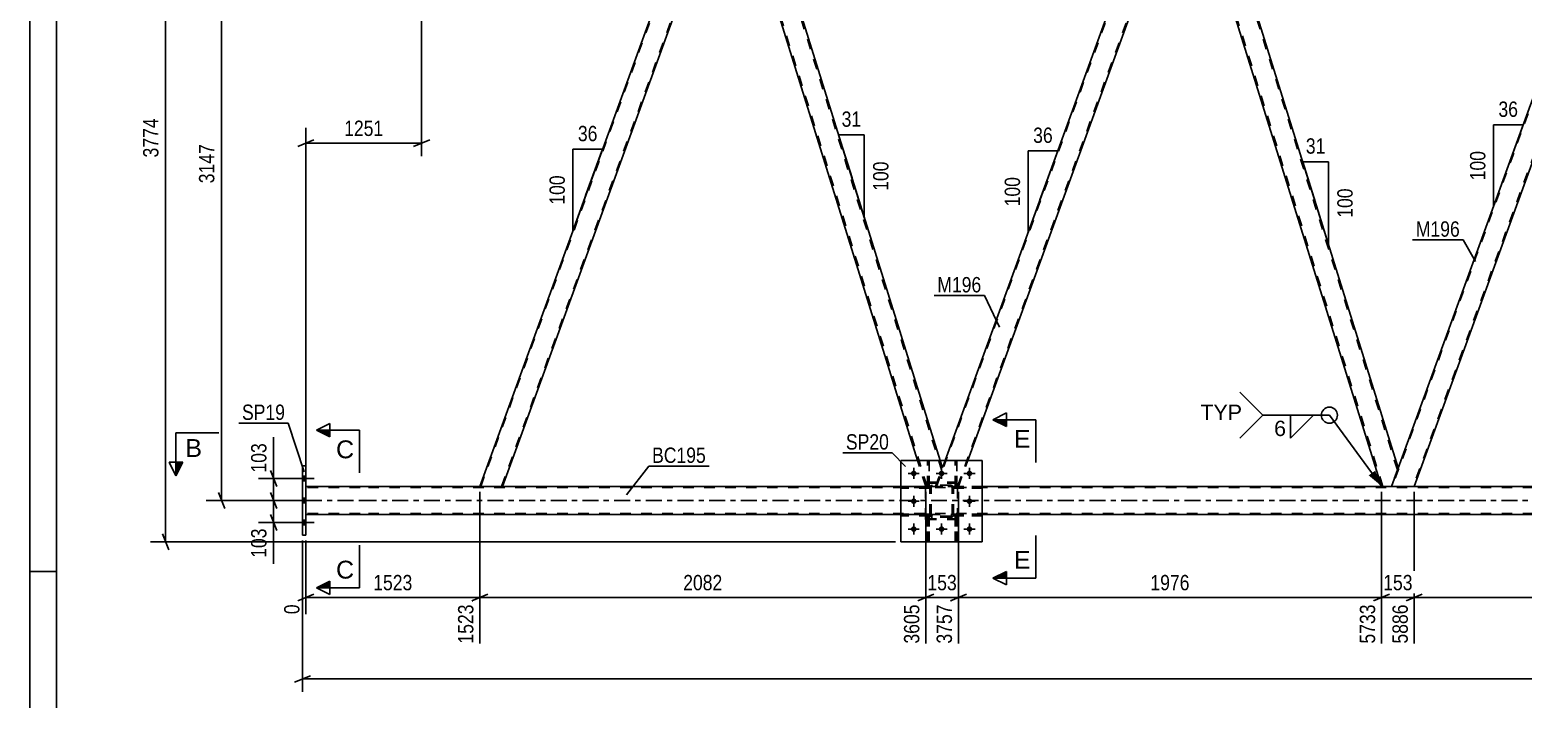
# Model space of a CAD drawing. Header units: millimetres. Extents: x -90 to 751, y -437 to 157.
# Drawn here: x -90.2 to 188.7, y -163 to -37.9 of the extents above; entities that cross this region are included whole.
import ezdxf

# ---------------------------------------------------------------- set-up
doc = ezdxf.new("R2010")
doc.units = ezdxf.units.MM
doc.linetypes.add('DXK_LINE_DOT2', pattern=[3.9198, 1.9599, -1.9599])
doc.linetypes.add('DXK_LINE_DOT3', pattern=[5.9187, 2.979, -0.9799, 0.9799, -0.9799])
doc.styles.add('Arial', font='ARIAL.TTF', dxfattribs={"height": 0.2})
doc.styles.add('Arial Narrow', font='ARIALN.TTF', dxfattribs={"height": 0.2})

# ---------------------------------------------------------------- blocks, each defined once
blk = doc.blocks.new('Unknown-814553232-1133')
at = {"color": 5, "linetype": 'Continuous'}
for p, q in [((-90.19, 156.88), (-90.19, -437.12)), ((-85.19, 151.88), (-85.19, -432.12)), ((-85.19, -139.12), (-90.19, -139.12))]:
    blk.add_line(p, q, dxfattribs=at)
blk = doc.blocks.new('Part-814553232-4094 - 3861')
at = {"color": 7, "linetype": 'DXK_LINE_DOT2'}
for p, q in [((72.49, -118.4), (87.69, -118.4)), ((72.49, -118.4), (72.49, -133.6)), ((87.69, -118.4), (87.69, -133.6)), ((72.49, -133.6), (87.69, -133.6))]:
    blk.add_line(p, q, dxfattribs=at)
blk = doc.blocks.new('Bolt-814553232-3863 - 3861')
at = {"linetype": 'Continuous'}
for points in [[(75.41, -120.8, -1), (74.37, -120.8, -1)], [(80.61, -120.8, -1), (79.57, -120.8, -1)], [(85.81, -120.8, -1), (84.77, -120.8, -1)], [(75.41, -126, -1), (74.37, -126, -1)], [(85.81, -126, -1), (84.77, -126, -1)], [(75.41, -131.2, -1), (74.37, -131.2, -1)], [(80.61, -131.2, -1), (79.57, -131.2, -1)], [(85.81, -131.2, -1), (84.77, -131.2, -1)]]:
    blk.add_hatch(color=1, dxfattribs=at).paths.add_polyline_path(points)
at = {"color": 1, "linetype": 'Continuous'}
for p, q in [((74.89, -119.76), (74.89, -121.84)), ((80.09, -119.76), (80.09, -121.84)), ((85.29, -119.76), (85.29, -121.84)), ((75.93, -120.8), (73.85, -120.8)), ((81.13, -120.8), (79.05, -120.8)), ((86.33, -120.8), (84.25, -120.8)), ((74.89, -124.96), (74.89, -127.04)), ((85.29, -124.96), (85.29, -127.04)), ((75.93, -126), (73.85, -126)), ((86.33, -126), (84.25, -126)), ((74.89, -130.16), (74.89, -132.24)), ((80.09, -130.16), (80.09, -132.24)), ((85.29, -130.16), (85.29, -132.24)), ((75.93, -131.2), (73.85, -131.2)), ((81.13, -131.2), (79.05, -131.2)), ((86.33, -131.2), (84.25, -131.2))]:
    blk.add_line(p, q, dxfattribs=at)
blk = doc.blocks.new('Part-814553232-3868 - 3861')
at = {"color": 7, "linetype": 'DXK_LINE_DOT2'}
for p, q in [((77.89, -123.23), (72.49, -123.23)), ((72.49, -123.55), (72.49, -123.23)), ((77.89, -123.55), (72.49, -123.55)), ((77.29, -123.55), (77.29, -123.23)), ((77.89, -123.23), (77.89, -123.55))]:
    blk.add_line(p, q, dxfattribs=at)
blk = doc.blocks.new('Part-814553232-3933 - 3861')
at = {"color": 2, "linetype": 'Continuous'}
for p, q in [((127.35, -2), (125.82, -6.2)), ((128.67, -2), (127.35, -2)), ((165.37, -119.75), (128.67, -2)), ((162.26, -123.22), (125.8, -6.25)), ((165.35, -119.81), (164.11, -123.22)), ((165.35, -119.81), (165.35, -119.8))]:
    blk.add_line(p, q, dxfattribs=at)
at = {"color": 7, "linetype": 'DXK_LINE_DOT2'}
for p, q in [((165.23, -120.12), (128.42, -2)), ((125.82, -6.2), (125.8, -6.25)), ((162.51, -123.22), (125.94, -5.88)), ((165.35, -119.8), (165.37, -119.75)), ((164.11, -123.22), (162.26, -123.22))]:
    blk.add_line(p, q, dxfattribs=at)
blk = doc.blocks.new('Part-814553232-3869 - 3861')
at = {"color": 7, "linetype": 'DXK_LINE_DOT2'}
for p, q in [((77.89, -128.43), (72.49, -128.43)), ((72.49, -128.75), (72.49, -128.43)), ((77.89, -128.75), (72.49, -128.75)), ((77.29, -128.75), (77.29, -128.43)), ((77.89, -128.43), (77.89, -128.75))]:
    blk.add_line(p, q, dxfattribs=at)
blk = doc.blocks.new('Part-814553232-3873 - 3861')
at = {"color": 2, "linetype": 'Continuous'}
for p, q in [((77.44, -118.4), (77.44, -118.39)), ((77.76, -118.39), (77.44, -118.39)), ((77.76, -118.4), (77.76, -118.39))]:
    blk.add_line(p, q, dxfattribs=at)
at = {"color": 7, "linetype": 'DXK_LINE_DOT2'}
for p, q in [((77.44, -123.24), (77.44, -118.4)), ((77.76, -123.24), (77.76, -118.4)), ((77.44, -122.64), (77.76, -122.64)), ((77.76, -123.24), (77.44, -123.24))]:
    blk.add_line(p, q, dxfattribs=at)
blk = doc.blocks.new('Part-814553232-3896 - 3861')
at = {"color": 2, "linetype": 'Continuous'}
for p, q in [((-39.28, -119.36), (-38.64, -119.36)), ((-39.28, -132.36), (-39.28, -119.36)), ((-38.64, -119.36), (-38.64, -132.36)), ((-38.64, -132.36), (-39.28, -132.36))]:
    blk.add_line(p, q, dxfattribs=at)
blk = doc.blocks.new('Part-814553232-4200 - 3861')
at = {"color": 7, "linetype": 'DXK_LINE_DOT2'}
for p, q in [((82.29, -128.75), (82.29, -128.43)), ((82.29, -128.43), (87.69, -128.43)), ((87.69, -128.75), (82.29, -128.75)), ((82.89, -128.75), (82.89, -128.43)), ((87.69, -128.43), (87.69, -128.75))]:
    blk.add_line(p, q, dxfattribs=at)
blk = doc.blocks.new('Part-814553232-3968 - 3861')
at = {"color": 7, "linetype": 'DXK_LINE_DOT2'}
for p, q in [((208.4, -2), (164.28, -123.22)), ((212.31, -2), (168.19, -123.22)), ((212.48, -2), (210.95, -6.2)), ((165.35, -119.8), (164.11, -123.22)), ((168.36, -123.22), (164.11, -123.22))]:
    blk.add_line(p, q, dxfattribs=at)
at = {"color": 2, "linetype": 'Continuous'}
for p, q in [((208.23, -2), (165.35, -119.8)), ((212.48, -2), (208.23, -2)), ((210.95, -6.2), (168.36, -123.22))]:
    blk.add_line(p, q, dxfattribs=at)
blk = doc.blocks.new('Bolt-814553232-3928 - 3861')
at = {"color": 1, "linetype": 'Continuous'}
for p, q in [((74.89, -119.76), (74.89, -120.45)), ((80.09, -119.76), (80.09, -120.45)), ((85.29, -119.76), (85.29, -120.45)), ((73.85, -120.8), (74.54, -120.8)), ((74.89, -121.84), (74.89, -121.14)), ((75.93, -120.8), (75.24, -120.8)), ((79.05, -120.8), (79.74, -120.8)), ((80.09, -121.84), (80.09, -121.14)), ((81.13, -120.8), (80.44, -120.8)), ((84.25, -120.8), (84.94, -120.8)), ((85.29, -121.84), (85.29, -121.14)), ((86.33, -120.8), (85.64, -120.8)), ((74.89, -124.96), (74.89, -125.65)), ((85.29, -124.96), (85.29, -125.65)), ((73.85, -126), (74.54, -126)), ((74.89, -127.04), (74.89, -126.34)), ((75.93, -126), (75.24, -126)), ((84.25, -126), (84.94, -126)), ((85.29, -127.04), (85.29, -126.34)), ((86.33, -126), (85.64, -126)), ((74.89, -130.16), (74.89, -130.85)), ((80.09, -130.16), (80.09, -130.85)), ((85.29, -130.16), (85.29, -130.85)), ((73.85, -131.2), (74.54, -131.2)), ((74.89, -132.24), (74.89, -131.54)), ((75.93, -131.2), (75.24, -131.2)), ((79.05, -131.2), (79.74, -131.2)), ((80.09, -132.24), (80.09, -131.54)), ((81.13, -131.2), (80.44, -131.2)), ((84.25, -131.2), (84.94, -131.2)), ((85.29, -132.24), (85.29, -131.54)), ((86.33, -131.2), (85.64, -131.2))]:
    blk.add_line(p, q, dxfattribs=at)
blk = doc.blocks.new('Part-814553232-3939 - 3861')
at = {"color": 7, "linetype": 'DXK_LINE_DOT2'}
for p, q in [((87.69, -128.43), (82.29, -128.43)), ((82.29, -128.43), (82.29, -128.75)), ((82.29, -128.75), (87.69, -128.75)), ((82.89, -128.75), (82.89, -128.43)), ((87.69, -128.75), (87.69, -128.43))]:
    blk.add_line(p, q, dxfattribs=at)
blk = doc.blocks.new('Part-814553232-4201 - 3861')
at = {"color": 7, "linetype": 'DXK_LINE_DOT2'}
for p, q in [((83.09, -122.59), (77.09, -122.59)), ((77.09, -129.39), (77.09, -122.59)), ((83.09, -129.39), (83.09, -122.59)), ((83.09, -129.39), (77.09, -129.39))]:
    blk.add_line(p, q, dxfattribs=at)
blk = doc.blocks.new('Part-814553232-3970 - 3861')
at = {"color": 2, "linetype": 'Continuous'}
for p, q in [((82.64, -118.4), (82.64, -118.39)), ((82.96, -118.39), (82.64, -118.39)), ((82.96, -118.4), (82.96, -118.39))]:
    blk.add_line(p, q, dxfattribs=at)
at = {"color": 7, "linetype": 'DXK_LINE_DOT2'}
for p, q in [((82.64, -123.24), (82.64, -118.4)), ((82.96, -123.24), (82.96, -118.4)), ((82.64, -122.64), (82.96, -122.64)), ((82.96, -123.24), (82.64, -123.24))]:
    blk.add_line(p, q, dxfattribs=at)
blk = doc.blocks.new('Part-814553232-3985 - 3861')
at = {"color": 7, "linetype": 'DXK_LINE_DOT2'}
for p, q in [((77.89, -123.48), (77.93, -123.29)), ((77.93, -123.29), (77.89, -123.48)), ((77.89, -128.52), (77.89, -123.48)), ((78.13, -123.48), (78.15, -123.38)), ((78.13, -128.52), (78.13, -123.48)), ((78.15, -123.38), (78.2, -123.31)), ((78.19, -123.03), (78.37, -123)), ((78.37, -123), (78.19, -123.03)), ((78.2, -123.31), (78.28, -123.25)), ((78.28, -123.25), (78.37, -123.24)), ((81.81, -123), (78.37, -123)), ((78.37, -123.24), (81.81, -123.24)), ((81.81, -123), (81.99, -123.03)), ((81.99, -123.03), (81.81, -123)), ((81.81, -123.24), (81.9, -123.25)), ((81.9, -123.25), (81.98, -123.31)), ((81.98, -123.31), (82.03, -123.38)), ((82.03, -123.38), (82.05, -123.48)), ((82.05, -128.52), (82.05, -123.48)), ((82.25, -123.29), (82.29, -123.48)), ((82.29, -123.48), (82.25, -123.29)), ((82.29, -128.52), (82.29, -123.48)), ((77.93, -128.7), (77.89, -128.52)), ((77.89, -128.52), (77.93, -128.7)), ((78.15, -128.61), (78.13, -128.52)), ((78.2, -128.69), (78.15, -128.61)), ((78.37, -129), (78.19, -128.96)), ((78.19, -128.96), (78.37, -129)), ((78.28, -128.74), (78.2, -128.69)), ((78.37, -128.76), (78.28, -128.74)), ((81.81, -128.76), (78.37, -128.76)), ((81.81, -129), (78.37, -129)), ((81.9, -128.74), (81.81, -128.76)), ((81.99, -128.96), (81.81, -129)), ((81.81, -129), (81.99, -128.96)), ((81.98, -128.69), (81.9, -128.74)), ((82.03, -128.61), (81.98, -128.69)), ((82.05, -128.52), (82.03, -128.61)), ((82.29, -128.52), (82.25, -128.7)), ((82.25, -128.7), (82.29, -128.52))]:
    blk.add_line(p, q, dxfattribs=at)
at = {"color": 7, "linetype": 'DXK_LINE_DOT3'}
blk.add_line((80.09, -126), (80.09, -126), dxfattribs=at)
at = {"color": 7, "linetype": 'DXK_LINE_DOT2'}
for centre, start, end in [((78.37, -123.48), 112.5, 157.5), ((78.37, -123.48), 112.5, 157.5), ((81.81, -123.48), 22.5, 67.5), ((81.81, -123.48), 22.5, 67.5), ((78.37, -128.52), 202.5, 247.5), ((78.37, -128.52), 202.5, 247.5), ((81.81, -128.52), 292.5, 337.5), ((81.81, -128.52), 292.5, 337.5)]:
    blk.add_arc(centre, 0.48, start, end, dxfattribs=at)
blk = doc.blocks.new('Part-814553232-3986 - 3861')
at = {"color": 7, "linetype": 'DXK_LINE_DOT2'}
for p, q in [((83.09, -122.46), (77.09, -122.46)), ((77.09, -129.26), (77.09, -122.46)), ((83.09, -129.26), (83.09, -122.46)), ((83.09, -129.26), (77.09, -129.26))]:
    blk.add_line(p, q, dxfattribs=at)
blk = doc.blocks.new('Part-814553232-4021 - 3861')
at = {"color": 2, "linetype": 'Continuous'}
for p, q in [((-28.52, -123.22), (-38.64, -123.22)), ((72.49, -123.22), (-28.42, -123.22)), ((242.76, -123.22), (87.69, -123.22)), ((-28.52, -128.5), (-38.64, -128.5)), ((72.49, -128.5), (-28.42, -128.5)), ((242.76, -128.5), (87.69, -128.5))]:
    blk.add_line(p, q, dxfattribs=at)
at = {"color": 7, "linetype": 'DXK_LINE_DOT2'}
for p, q in [((-38.64, -128.5), (-38.64, -123.22)), ((-28.52, -123.46), (-38.64, -123.46)), ((653.12, -123.46), (-28.42, -123.46)), ((87.69, -123.22), (72.49, -123.22)), ((-28.52, -128.26), (-38.64, -128.26)), ((653.12, -128.26), (-28.42, -128.26)), ((87.69, -128.5), (72.49, -128.5))]:
    blk.add_line(p, q, dxfattribs=at)
at = {"color": 7, "linetype": 'DXK_LINE_DOT3'}
for p, q in [((-38.64, -125.86), (-28.52, -125.86)), ((-28.42, -125.86), (653.12, -125.86))]:
    blk.add_line(p, q, dxfattribs=at)
blk = doc.blocks.new('Part-814553232-4030 - 3861')
at = {"color": 2, "linetype": 'Continuous'}
for p, q in [((37.96, -2), (-6.16, -123.22)), ((42.21, -2), (37.96, -2)), ((-1.91, -123.22), (40.69, -6.2))]:
    blk.add_line(p, q, dxfattribs=at)
at = {"color": 7, "linetype": 'DXK_LINE_DOT2'}
for p, q in [((-5.99, -123.22), (38.13, -2)), ((-2.08, -123.22), (42.04, -2)), ((40.69, -6.2), (42.21, -2)), ((-6.16, -123.22), (-1.91, -123.22))]:
    blk.add_line(p, q, dxfattribs=at)
blk = doc.blocks.new('Part-814553232-4035 - 3861')
at = {"color": 2, "linetype": 'Continuous'}
for p, q in [((42.21, -2), (40.69, -6.2)), ((42.21, -2), (43.53, -2)), ((79.81, -118.4), (43.53, -2)), ((75.62, -118.4), (40.67, -6.25))]:
    blk.add_line(p, q, dxfattribs=at)
at = {"color": 7, "linetype": 'DXK_LINE_DOT2'}
for p, q in [((80.1, -120.12), (43.28, -2)), ((40.69, -6.2), (40.67, -6.25)), ((77.38, -123.22), (40.8, -5.88)), ((77.13, -123.22), (75.62, -118.4)), ((78.97, -123.22), (80.23, -119.75)), ((80.23, -119.75), (79.81, -118.4)), ((77.13, -123.22), (78.97, -123.22))]:
    blk.add_line(p, q, dxfattribs=at)
blk = doc.blocks.new('Bolt-814553232-4039 - 3861')
at = {"linetype": 'Continuous'}
for points in [[(-38.64, -122.2), (-38.64, -121.32), (-39.28, -121.32), (-39.28, -122.2)], [(-38.64, -122.2), (-38.64, -121.32), (-39.28, -121.32), (-39.28, -122.2)], [(-38.64, -122.2), (-38.64, -121.32), (-39.28, -121.32), (-39.28, -122.2)], [(-38.64, -126.3), (-38.64, -125.42), (-39.28, -125.42), (-39.28, -126.3)], [(-38.64, -126.3), (-38.64, -125.42), (-39.28, -125.42), (-39.28, -126.3)], [(-38.64, -130.4), (-38.64, -129.52), (-39.28, -129.52), (-39.28, -130.4)], [(-38.64, -130.4), (-38.64, -129.52), (-39.28, -129.52), (-39.28, -130.4)], [(-38.64, -130.4), (-38.64, -129.52), (-39.28, -129.52), (-39.28, -130.4)]]:
    blk.add_hatch(color=1, dxfattribs=at).paths.add_polyline_path(points)
at = {"color": 1, "linetype": 'Continuous'}
for p, q in [((-40.44, -121.76), (-37.12, -121.76)), ((-40.44, -121.76), (-37.12, -121.76)), ((-40.44, -121.76), (-37.12, -121.76)), ((-39.28, -121.32), (-38.64, -121.32)), ((-39.28, -121.32), (-38.64, -121.32)), ((-39.28, -121.32), (-38.64, -121.32)), ((-39.28, -122.2), (-38.64, -122.2)), ((-39.28, -122.2), (-38.64, -122.2)), ((-39.28, -122.2), (-38.64, -122.2)), ((-39.28, -125.42), (-38.64, -125.42)), ((-39.28, -125.42), (-38.64, -125.42)), ((-40.44, -125.86), (-37.12, -125.86)), ((-40.44, -125.86), (-37.12, -125.86)), ((-39.28, -126.3), (-38.64, -126.3)), ((-39.28, -126.3), (-38.64, -126.3)), ((-40.44, -129.96), (-37.12, -129.96)), ((-40.44, -129.96), (-37.12, -129.96)), ((-40.44, -129.96), (-37.12, -129.96)), ((-39.28, -129.52), (-38.64, -129.52)), ((-39.28, -129.52), (-38.64, -129.52)), ((-39.28, -129.52), (-38.64, -129.52)), ((-39.28, -130.4), (-38.64, -130.4)), ((-39.28, -130.4), (-38.64, -130.4)), ((-39.28, -130.4), (-38.64, -130.4))]:
    blk.add_line(p, q, dxfattribs=at)
blk = doc.blocks.new('Part-814553232-4044 - 3861')
at = {"color": 7, "linetype": 'DXK_LINE_DOT2'}
for p, q in [((79.14, -123.22), (123.26, -2)), ((83.06, -123.22), (127.18, -2)), ((125.82, -6.2), (127.35, -2)), ((78.97, -123.22), (80.73, -118.4)), ((83.23, -123.22), (84.98, -118.4)), ((83.23, -123.22), (78.97, -123.22))]:
    blk.add_line(p, q, dxfattribs=at)
at = {"color": 2, "linetype": 'Continuous'}
for p, q in [((123.09, -2), (80.73, -118.4)), ((127.35, -2), (123.09, -2)), ((84.98, -118.4), (125.82, -6.2))]:
    blk.add_line(p, q, dxfattribs=at)
blk = doc.blocks.new('Part-814553232-4047 - 3861')
at = {"color": 7, "linetype": 'DXK_LINE_DOT2'}
for p, q in [((82.64, -123.24), (82.64, -118.39)), ((82.64, -118.39), (82.96, -118.39)), ((82.96, -118.39), (82.96, -123.24)), ((82.64, -122.64), (82.96, -122.64)), ((82.96, -123.24), (82.64, -123.24))]:
    blk.add_line(p, q, dxfattribs=at)
blk = doc.blocks.new('Part-814553232-4052 - 3861')
at = {"color": 2, "linetype": 'Continuous'}
for p, q in [((87.69, -118.4), (72.49, -118.4)), ((72.49, -118.4), (72.49, -133.6)), ((87.69, -118.4), (87.69, -133.6)), ((87.69, -133.6), (72.49, -133.6))]:
    blk.add_line(p, q, dxfattribs=at)
blk = doc.blocks.new('Part-814553232-4055 - 3861')
at = {"color": 7, "linetype": 'DXK_LINE_DOT2'}
for p, q in [((77.89, -123.23), (72.49, -123.23)), ((72.49, -123.23), (72.49, -123.55)), ((77.89, -123.55), (72.49, -123.55)), ((77.29, -123.55), (77.29, -123.23)), ((77.89, -123.55), (77.89, -123.23))]:
    blk.add_line(p, q, dxfattribs=at)
blk = doc.blocks.new('Part-814553232-4063 - 3861')
at = {"color": 7, "linetype": 'DXK_LINE_DOT2'}
for p, q in [((87.69, -123.23), (82.29, -123.23)), ((82.29, -123.23), (82.29, -123.55)), ((82.29, -123.55), (87.69, -123.55)), ((82.89, -123.55), (82.89, -123.23)), ((87.69, -123.55), (87.69, -123.23))]:
    blk.add_line(p, q, dxfattribs=at)
blk = doc.blocks.new('Part-814553232-4066 - 3861')
at = {"color": 7, "linetype": 'DXK_LINE_DOT2'}
for p, q in [((77.44, -133.59), (77.44, -128.76)), ((77.44, -128.76), (77.76, -128.76)), ((77.44, -129.36), (77.76, -129.36)), ((77.76, -128.76), (77.76, -133.59)), ((77.76, -133.59), (77.44, -133.59))]:
    blk.add_line(p, q, dxfattribs=at)
blk = doc.blocks.new('Part-814553232-4069 - 3861')
at = {"color": 7, "linetype": 'DXK_LINE_DOT2'}
for p, q in [((82.64, -133.59), (82.64, -128.76)), ((82.64, -128.76), (82.96, -128.76)), ((82.64, -129.36), (82.96, -129.36)), ((82.96, -128.76), (82.96, -133.59)), ((82.96, -133.59), (82.64, -133.59))]:
    blk.add_line(p, q, dxfattribs=at)
blk = doc.blocks.new('Part-814553232-4072 - 3861')
at = {"color": 7, "linetype": 'DXK_LINE_DOT2'}
for p, q in [((77.44, -123.24), (77.44, -118.39)), ((77.44, -118.39), (77.76, -118.39)), ((77.76, -118.39), (77.76, -123.24)), ((77.44, -122.64), (77.76, -122.64)), ((77.76, -123.24), (77.44, -123.24))]:
    blk.add_line(p, q, dxfattribs=at)
blk = doc.blocks.new('Part-814553232-4084 - 3861')
at = {"color": 7, "linetype": 'DXK_LINE_DOT2'}
for p, q in [((77.76, -128.76), (77.44, -128.76)), ((77.44, -128.76), (77.44, -133.59)), ((77.44, -129.36), (77.76, -129.36)), ((77.76, -133.59), (77.76, -128.76)), ((77.44, -133.59), (77.76, -133.59))]:
    blk.add_line(p, q, dxfattribs=at)
blk = doc.blocks.new('Part-814553232-4085 - 3861')
at = {"color": 7, "linetype": 'DXK_LINE_DOT2'}
for p, q in [((82.96, -128.76), (82.64, -128.76)), ((82.64, -128.76), (82.64, -133.59)), ((82.64, -129.36), (82.96, -129.36)), ((82.96, -133.59), (82.96, -128.76)), ((82.64, -133.59), (82.96, -133.59))]:
    blk.add_line(p, q, dxfattribs=at)
blk = doc.blocks.new('Part-814553232-4088 - 3861')
at = {"color": 7, "linetype": 'DXK_LINE_DOT2'}
for p, q in [((77.89, -128.43), (72.49, -128.43)), ((72.49, -128.43), (72.49, -128.75)), ((77.89, -128.75), (72.49, -128.75)), ((77.29, -128.75), (77.29, -128.43)), ((77.89, -128.75), (77.89, -128.43))]:
    blk.add_line(p, q, dxfattribs=at)
blk = doc.blocks.new('Part-814553232-4202 - 3861')
at = {"color": 7, "linetype": 'DXK_LINE_DOT2'}
for p, q in [((77.89, -123.48), (77.93, -123.29)), ((77.93, -123.29), (77.89, -123.48)), ((77.89, -128.52), (77.89, -123.48)), ((78.13, -123.48), (78.15, -123.38)), ((78.13, -128.52), (78.13, -123.48)), ((78.15, -123.38), (78.2, -123.31)), ((78.19, -123.03), (78.37, -123)), ((78.37, -123), (78.19, -123.03)), ((78.2, -123.31), (78.28, -123.25)), ((78.28, -123.25), (78.37, -123.24)), ((81.81, -123), (78.37, -123)), ((78.37, -123.24), (81.81, -123.24)), ((81.81, -123), (81.99, -123.03)), ((81.99, -123.03), (81.81, -123)), ((81.81, -123.24), (81.9, -123.25)), ((81.9, -123.25), (81.98, -123.31)), ((81.98, -123.31), (82.03, -123.38)), ((82.03, -123.38), (82.05, -123.48)), ((82.05, -128.52), (82.05, -123.48)), ((82.25, -123.29), (82.29, -123.48)), ((82.29, -123.48), (82.25, -123.29)), ((82.29, -128.52), (82.29, -123.48)), ((77.93, -128.7), (77.89, -128.52)), ((77.89, -128.52), (77.93, -128.7)), ((78.15, -128.61), (78.13, -128.52)), ((78.2, -128.69), (78.15, -128.61)), ((78.37, -129), (78.19, -128.96)), ((78.19, -128.96), (78.37, -129)), ((78.28, -128.74), (78.2, -128.69)), ((78.37, -128.76), (78.28, -128.74)), ((81.81, -128.76), (78.37, -128.76)), ((81.81, -129), (78.37, -129)), ((81.9, -128.74), (81.81, -128.76)), ((81.99, -128.96), (81.81, -129)), ((81.81, -129), (81.99, -128.96)), ((81.98, -128.69), (81.9, -128.74)), ((82.03, -128.61), (81.98, -128.69)), ((82.05, -128.52), (82.03, -128.61)), ((82.29, -128.52), (82.25, -128.7)), ((82.25, -128.7), (82.29, -128.52))]:
    blk.add_line(p, q, dxfattribs=at)
at = {"color": 7, "linetype": 'DXK_LINE_DOT3'}
blk.add_line((80.09, -126), (80.09, -126), dxfattribs=at)
at = {"color": 7, "linetype": 'DXK_LINE_DOT2'}
for centre, start, end in [((78.37, -123.48), 112.5, 157.5), ((78.37, -123.48), 112.5, 157.5), ((81.81, -123.48), 22.5, 67.5), ((81.81, -123.48), 22.5, 67.5), ((78.37, -128.52), 202.5, 247.5), ((78.37, -128.52), 202.5, 247.5), ((81.81, -128.52), 292.5, 337.5), ((81.81, -128.52), 292.5, 337.5)]:
    blk.add_arc(centre, 0.48, start, end, dxfattribs=at)
blk = doc.blocks.new('Part-814553232-4264 - 3861')
at = {"color": 7, "linetype": 'DXK_LINE_DOT2'}
for p, q in [((82.29, -123.55), (82.29, -123.23)), ((82.29, -123.23), (87.69, -123.23)), ((87.69, -123.55), (82.29, -123.55)), ((82.89, -123.55), (82.89, -123.23)), ((87.69, -123.23), (87.69, -123.55))]:
    blk.add_line(p, q, dxfattribs=at)
blk = doc.blocks.new('StraightDimension-814553232-4939 - 3861')
at = {"color": 7, "linetype": 'Continuous'}
for p, q in [((77.13, -124.22), (77.13, -152.59)), ((83.23, -124.22), (83.23, -152.59)), ((75.63, -144.58), (78.63, -143.38)), ((77.13, -143.98), (83.23, -143.98)), ((84.73, -143.38), (81.73, -144.58))]:
    blk.add_line(p, q, dxfattribs=at)
at = {"color": 0}
blk.add_wipeout([(83.52, -143.23), (83.52, -139.03), (76.84, -139.03), (76.84, -143.23)], dxfattribs=at)
at = {"color": 0, "linetype": 'Continuous'}
blk.add_wipeout([(82.63, -144.68), (78.43, -144.68), (78.43, -153.19), (82.63, -153.19)], dxfattribs=at)
at = {"color": 3, "style": 'Arial Narrow'}
blk.add_text('153', height=2.863, dxfattribs=at).set_placement((77.44, -142.63))
at = {"color": 3, "linetype": 'Continuous', "style": 'Arial Narrow'}
blk.add_text('3757', height=2.863, rotation=90.0002, dxfattribs=at).set_placement((82.03, -152.59))
blk = doc.blocks.new('AngleDimension-814553232-25837 - 3861')
at = {"color": 7, "linetype": 'Continuous'}
for p, q in [((96.24, -60.55), (101.78, -60.55)), ((96.24, -75.77), (101.78, -60.55)), ((96.24, -75.77), (96.24, -60.55)), ((98.46, -69.67), (101.78, -60.55))]:
    blk.add_line(p, q, dxfattribs=at)
at = {"color": 0}
for points in [[(101.44, -59.65), (101.44, -55.45), (96.59, -55.45), (96.59, -59.65)], [(95.34, -64.81), (91.14, -64.81), (91.14, -71.5), (95.34, -71.5)]]:
    blk.add_wipeout(points, dxfattribs=at)
at = {"color": 3, "style": 'Arial Narrow'}
blk.add_text('36', height=2.863, dxfattribs=at).set_placement((97.19, -59.05))
blk.add_text('100', height=2.863, rotation=90.0002, dxfattribs=at).set_placement((94.74, -70.9))
blk = doc.blocks.new('StraightDimension-814553232-4912 - 3861')
at = {"color": 7, "linetype": 'Continuous'}
for p, q in [((-6.16, -124.22), (-6.16, -152.59)), ((-38.64, -133.36), (-38.64, -147.1)), ((-37.14, -143.38), (-40.14, -144.58)), ((-38.64, -143.98), (-6.16, -143.98)), ((-7.66, -144.58), (-4.66, -143.38))]:
    blk.add_line(p, q, dxfattribs=at)
at = {"color": 0}
blk.add_wipeout([(-18.15, -143.23), (-18.15, -139.03), (-26.66, -139.03), (-26.66, -143.23)], dxfattribs=at)
at = {"color": 0, "linetype": 'Continuous'}
for points in [[(-39.24, -144.68), (-43.44, -144.68), (-43.44, -147.7), (-39.24, -147.7)], [(-6.76, -144.68), (-10.96, -144.68), (-10.96, -153.19), (-6.76, -153.19)]]:
    blk.add_wipeout(points, dxfattribs=at)
at = {"color": 3, "style": 'Arial Narrow'}
blk.add_text('1523', height=2.863, dxfattribs=at).set_placement((-26.06, -142.63))
at = {"color": 3, "linetype": 'Continuous', "style": 'Arial Narrow'}
for s, height, p in [('0', 2.86, (-39.84, -147.1)), ('1523', 2.863, (-7.36, -152.59))]:
    blk.add_text(s, height=height, rotation=90.0002, dxfattribs=at).set_placement(p)
blk = doc.blocks.new('StraightDimension-814553232-4922 - 3861')
at = {"color": 7, "linetype": 'Continuous'}
for p, q in [((-6.16, -124.22), (-6.16, -152.59)), ((77.13, -124.22), (77.13, -152.59)), ((-4.66, -143.38), (-7.66, -144.58)), ((-6.16, -143.98), (77.13, -143.98)), ((75.63, -144.58), (78.63, -143.38))]:
    blk.add_line(p, q, dxfattribs=at)
at = {"color": 0}
blk.add_wipeout([(39.74, -143.23), (39.74, -139.03), (31.23, -139.03), (31.23, -143.23)], dxfattribs=at)
at = {"color": 0, "linetype": 'Continuous'}
blk.add_wipeout([(76.53, -144.68), (72.33, -144.68), (72.33, -153.19), (76.53, -153.19)], dxfattribs=at)
at = {"color": 3, "style": 'Arial Narrow'}
blk.add_text('2082', height=2.863, dxfattribs=at).set_placement((31.83, -142.63))
at = {"color": 3, "linetype": 'Continuous', "style": 'Arial Narrow'}
blk.add_text('3605', height=2.863, rotation=90.0002, dxfattribs=at).set_placement((75.93, -152.59))
blk = doc.blocks.new('StraightDimension-814553232-4996 - 3861')
at = {"color": 7, "linetype": 'Continuous'}
for p, q in [((168.36, -124.22), (168.36, -152.59)), ((247.4, -124.22), (247.4, -152.59)), ((169.86, -143.38), (166.86, -144.58)), ((168.36, -143.98), (247.4, -143.98)), ((245.9, -144.58), (248.9, -143.38))]:
    blk.add_line(p, q, dxfattribs=at)
at = {"color": 0}
blk.add_wipeout([(212.14, -143.23), (212.14, -139.03), (203.62, -139.03), (203.62, -143.23)], dxfattribs=at)
at = {"color": 0, "linetype": 'Continuous'}
blk.add_wipeout([(246.8, -144.68), (242.6, -144.68), (242.6, -153.19), (246.8, -153.19)], dxfattribs=at)
at = {"color": 3, "style": 'Arial Narrow'}
blk.add_text('1976', height=2.863, dxfattribs=at).set_placement((204.22, -142.63))
at = {"color": 3, "linetype": 'Continuous', "style": 'Arial Narrow'}
blk.add_text('7862', height=2.863, rotation=90.0002, dxfattribs=at).set_placement((246.2, -152.59))
blk = doc.blocks.new('StraightDimension-814553232-4855 - 3861')
at = {"color": 7, "linetype": 'Continuous'}
for p, q in [((-40.28, -121.76), (-47.51, -121.76)), ((-45.26, -120.26), (-44.06, -123.26)), ((-44.66, -125.86), (-44.66, -121.76)), ((-44.06, -127.36), (-45.26, -124.36)), ((-40.28, -125.86), (-47.51, -125.86))]:
    blk.add_line(p, q, dxfattribs=at)
at = {"color": 0}
blk.add_wipeout([(-45.41, -114.55), (-49.61, -114.55), (-49.61, -121.24), (-45.41, -121.24)], dxfattribs=at)
at = {"color": 7, "linetype": 'Continuous'}
blk.add_line((-44.66, -121.76), (-44.66, -114.03), dxfattribs=at)
blk.add_line((-44.66, -121.76), (-44.66, -114.03), dxfattribs=at)
at = {"color": 3, "style": 'Arial Narrow'}
blk.add_text('103', height=2.863, rotation=90.0002, dxfattribs=at).set_placement((-46.01, -120.64))
blk = doc.blocks.new('StraightDimension-814553232-4847 - 3861')
at = {"color": 7, "linetype": 'Continuous'}
for p, q in [((-45.26, -124.36), (-44.06, -127.36)), ((-40.28, -125.86), (-47.51, -125.86)), ((-44.66, -129.96), (-44.66, -125.86)), ((-40.28, -129.96), (-47.51, -129.96)), ((-44.06, -131.46), (-45.26, -128.46))]:
    blk.add_line(p, q, dxfattribs=at)
at = {"color": 0}
blk.add_wipeout([(-45.41, -130.49), (-49.61, -130.49), (-49.61, -137.17), (-45.41, -137.17)], dxfattribs=at)
at = {"color": 7, "linetype": 'Continuous'}
blk.add_line((-44.66, -129.96), (-44.66, -137.69), dxfattribs=at)
blk.add_line((-44.66, -129.96), (-44.66, -137.69), dxfattribs=at)
at = {"color": 3, "style": 'Arial Narrow'}
blk.add_text('103', height=2.863, rotation=90.0002, dxfattribs=at).set_placement((-46.01, -136.57))
blk = doc.blocks.new('StraightDimension-814553232-4977 - 3861')
at = {"color": 7, "linetype": 'Continuous'}
for p, q in [((162.26, -124.22), (162.26, -152.59)), ((168.36, -124.22), (168.36, -152.59)), ((160.76, -144.58), (163.76, -143.38)), ((162.26, -143.98), (168.36, -143.98)), ((169.86, -143.38), (166.86, -144.58))]:
    blk.add_line(p, q, dxfattribs=at)
at = {"color": 0}
blk.add_wipeout([(168.65, -143.23), (168.65, -139.03), (161.97, -139.03), (161.97, -143.23)], dxfattribs=at)
at = {"color": 0, "linetype": 'Continuous'}
blk.add_wipeout([(167.76, -144.68), (163.56, -144.68), (163.56, -153.19), (167.76, -153.19)], dxfattribs=at)
at = {"color": 3, "style": 'Arial Narrow'}
blk.add_text('153', height=2.863, dxfattribs=at).set_placement((162.57, -142.63))
at = {"color": 3, "linetype": 'Continuous', "style": 'Arial Narrow'}
blk.add_text('5886', height=2.863, rotation=90.0002, dxfattribs=at).set_placement((167.16, -152.59))
blk = doc.blocks.new('StraightDimension-814553232-4907 - 3861')
at = {"color": 7, "linetype": 'Continuous'}
for p, q in [((-53.79, -1.5), (-54.99, 1.5)), ((-18.66, 0), (-57.24, 0)), ((-54.39, -125.86), (-54.39, 0)), ((-54.99, -124.36), (-53.79, -127.36)), ((-40.28, -125.86), (-57.24, -125.86))]:
    blk.add_line(p, q, dxfattribs=at)
at = {"color": 0}
blk.add_wipeout([(-55.14, -58.67), (-59.34, -58.67), (-59.34, -67.19), (-55.14, -67.19)], dxfattribs=at)
at = {"color": 3, "style": 'Arial Narrow'}
blk.add_text('3147', height=2.863, rotation=90.0002, dxfattribs=at).set_placement((-55.74, -66.59))
blk = doc.blocks.new('StraightDimension-814553232-4777 - 3861')
at = {"color": 7, "linetype": 'Continuous'}
for p, q in [((-15.67, 17.36), (-67.68, 17.36)), ((-64.23, 15.86), (-65.43, 18.86)), ((-64.83, -133.6), (-64.83, 17.36)), ((71.49, -133.6), (-67.68, -133.6)), ((-65.43, -132.1), (-64.23, -135.1))]:
    blk.add_line(p, q, dxfattribs=at)
at = {"color": 0}
blk.add_wipeout([(-65.58, -53.86), (-69.78, -53.86), (-69.78, -62.37), (-65.58, -62.37)], dxfattribs=at)
at = {"color": 3, "style": 'Arial Narrow'}
blk.add_text('3774', height=2.863, rotation=90.0002, dxfattribs=at).set_placement((-66.18, -61.77))
blk = doc.blocks.new('StraightDimension-814553232-4896 - 3861')
at = {"color": 7, "linetype": 'Continuous'}
for p, q in [((-17.02, -3), (-17.02, -61.5)), ((-37.14, -58.5), (-40.14, -59.7)), ((-38.64, -122.22), (-38.64, -56.25)), ((-18.52, -59.7), (-15.52, -58.5)), ((-38.64, -59.1), (-17.02, -59.1))]:
    blk.add_line(p, q, dxfattribs=at)
at = {"color": 0}
blk.add_wipeout([(-23.58, -58.35), (-23.58, -54.15), (-32.09, -54.15), (-32.09, -58.35)], dxfattribs=at)
at = {"color": 3, "style": 'Arial Narrow'}
blk.add_text('1251', height=2.863, dxfattribs=at).set_placement((-31.49, -57.75))
blk = doc.blocks.new('StraightDimension-814553232-4958 - 3861')
at = {"color": 7, "linetype": 'Continuous'}
for p, q in [((83.23, -124.22), (83.23, -152.59)), ((162.26, -124.22), (162.26, -152.59)), ((84.73, -143.38), (81.73, -144.58)), ((83.23, -143.98), (162.26, -143.98)), ((160.76, -144.58), (163.76, -143.38))]:
    blk.add_line(p, q, dxfattribs=at)
at = {"color": 0}
blk.add_wipeout([(127, -143.23), (127, -139.03), (118.49, -139.03), (118.49, -143.23)], dxfattribs=at)
at = {"color": 0, "linetype": 'Continuous'}
blk.add_wipeout([(161.66, -144.68), (157.46, -144.68), (157.46, -153.19), (161.66, -153.19)], dxfattribs=at)
at = {"color": 3, "style": 'Arial Narrow'}
blk.add_text('1976', height=2.863, dxfattribs=at).set_placement((119.09, -142.63))
at = {"color": 3, "linetype": 'Continuous', "style": 'Arial Narrow'}
blk.add_text('5733', height=2.863, rotation=90.0002, dxfattribs=at).set_placement((161.06, -152.59))
blk = doc.blocks.new('StraightDimension-814553232-5199 - 3861')
at = {"color": 7, "linetype": 'Continuous'}
for p, q in [((-39.28, -133.36), (-39.28, -161.6)), ((-37.78, -158.6), (-40.78, -159.8)), ((-39.28, -159.2), (699.33, -159.2))]:
    blk.add_line(p, q, dxfattribs=at)
blk = doc.blocks.new('AngleDimension-814553232-25809 - 3861')
at = {"color": 7, "linetype": 'Continuous'}
for p, q in [((11.22, -60.23), (16.76, -60.23)), ((11.22, -75.46), (16.76, -60.23)), ((11.22, -75.46), (11.22, -60.23)), ((13.61, -68.89), (16.76, -60.23))]:
    blk.add_line(p, q, dxfattribs=at)
at = {"color": 0}
for points in [[(16.42, -59.33), (16.42, -55.13), (11.56, -55.13), (11.56, -59.33)], [(10.32, -64.5), (6.12, -64.5), (6.12, -71.19), (10.32, -71.19)]]:
    blk.add_wipeout(points, dxfattribs=at)
at = {"color": 3, "style": 'Arial Narrow'}
blk.add_text('36', height=2.863, dxfattribs=at).set_placement((12.16, -58.73))
blk.add_text('100', height=2.863, rotation=90.0002, dxfattribs=at).set_placement((9.72, -70.59))
blk = doc.blocks.new('AngleDimension-814553232-25823 - 3861')
at = {"color": 7, "linetype": 'Continuous'}
for p, q in [((63.36, -65.6), (60.84, -57.53)), ((65.66, -57.53), (60.84, -57.53)), ((65.66, -72.99), (60.84, -57.53)), ((65.66, -72.99), (65.66, -57.53))]:
    blk.add_line(p, q, dxfattribs=at)
at = {"color": 0}
for points in [[(65.68, -56.63), (65.68, -52.43), (60.82, -52.43), (60.82, -56.63)], [(70.76, -61.92), (66.56, -61.92), (66.56, -68.6), (70.76, -68.6)]]:
    blk.add_wipeout(points, dxfattribs=at)
at = {"color": 3, "style": 'Arial Narrow'}
blk.add_text('31', height=2.863, dxfattribs=at).set_placement((61.42, -56.03))
blk.add_text('100', height=2.863, rotation=90.0002, dxfattribs=at).set_placement((70.16, -68))
blk = doc.blocks.new('AngleDimension-814553232-25851 - 3861')
at = {"color": 7, "linetype": 'Continuous'}
for p, q in [((149.91, -70.17), (147.54, -62.56)), ((152.36, -62.56), (147.54, -62.56)), ((152.36, -78.02), (147.54, -62.56)), ((152.36, -78.02), (152.36, -62.56))]:
    blk.add_line(p, q, dxfattribs=at)
at = {"color": 0}
for points in [[(152.38, -61.66), (152.38, -57.46), (147.52, -57.46), (147.52, -61.66)], [(157.46, -66.95), (153.26, -66.95), (153.26, -73.63), (157.46, -73.63)]]:
    blk.add_wipeout(points, dxfattribs=at)
at = {"color": 3, "style": 'Arial Narrow'}
blk.add_text('31', height=2.863, dxfattribs=at).set_placement((148.12, -61.06))
blk.add_text('100', height=2.863, rotation=90.0002, dxfattribs=at).set_placement((156.86, -73.03))
blk = doc.blocks.new('AngleDimension-814553232-25865 - 3861')
at = {"color": 7, "linetype": 'Continuous'}
for p, q in [((183.15, -55.68), (188.69, -55.68)), ((183.15, -70.91), (188.69, -55.68)), ((183.15, -70.91), (183.15, -55.68)), ((184.7, -66.64), (188.69, -55.68))]:
    blk.add_line(p, q, dxfattribs=at)
at = {"color": 0}
for points in [[(188.35, -54.78), (188.35, -50.58), (183.49, -50.58), (183.49, -54.78)], [(182.25, -59.95), (178.05, -59.95), (178.05, -66.64), (182.25, -66.64)]]:
    blk.add_wipeout(points, dxfattribs=at)
at = {"color": 3, "style": 'Arial Narrow'}
blk.add_text('36', height=2.863, dxfattribs=at).set_placement((184.09, -54.18))
blk.add_text('100', height=2.863, rotation=90.0002, dxfattribs=at).set_placement((181.65, -66.04))
blk = doc.blocks.new('SectionMark-814553232-5551 - 3861')
at = {"color": 6, "linetype": 'Continuous'}
for p, q in [((-62.9, -113.22), (-62.9, -121.22)), ((-62.9, -121.22), (-64.15, -118.72))]:
    blk.add_line(p, q, dxfattribs=at)
at = {"color": 0, "linetype": 'Continuous'}
blk.add_wipeout([(-58.04, -117.72), (-58.04, -114.22), (-61.15, -114.22), (-61.15, -117.72)], dxfattribs=at)
at = {"linetype": 'Continuous'}
blk.add_hatch(color=6, dxfattribs=at).paths.add_polyline_path([(-62.9, -118.72), (-61.65, -118.72), (-62.9, -121.22)])
at = {"color": 6, "linetype": 'Continuous'}
for p, q in [((-62.9, -113.22), (-54.9, -113.22)), ((-61.65, -118.72), (-64.15, -118.72)), ((-62.9, -121.22), (-61.65, -118.72))]:
    blk.add_line(p, q, dxfattribs=at)
at = {"color": 3, "linetype": 'Continuous', "style": 'Arial'}
blk.add_text('B', height=3.34, dxfattribs=at).set_placement((-61.15, -117.72))
blk = doc.blocks.new('Mark-814553232-3892 - 3861')
at = {"color": 0}
blk.add_wipeout([(-42.53, -110.8), (-42.53, -107.8), (-50.57, -107.8), (-50.57, -110.8)], dxfattribs=at)
blk.add_wipeout([(-42.53, -110.8), (-42.53, -107.8), (-50.57, -107.8), (-50.57, -110.8)], dxfattribs=at)
at = {"color": 30, "linetype": 'Continuous'}
for p in [(-51.17, -111.4), (-38.93, -120.49)]:
    blk.add_line(p, (-41.93, -111.4), dxfattribs=at)
at = {"color": 3, "style": 'Arial Narrow'}
blk.add_text('SP19', height=2.863, dxfattribs=at).set_placement((-50.57, -110.8))
blk = doc.blocks.new('Mark-814553232-3964 - 3861')
at = {"color": 0}
blk.add_wipeout([(176.89, -76.57), (176.89, -73.57), (168.66, -73.57), (168.66, -76.57)], dxfattribs=at)
blk.add_wipeout([(176.89, -76.57), (176.89, -73.57), (168.66, -73.57), (168.66, -76.57)], dxfattribs=at)
at = {"color": 30, "linetype": 'Continuous'}
for p in [(168.06, -77.17), (179.8, -81.18)]:
    blk.add_line(p, (177.49, -77.17), dxfattribs=at)
at = {"color": 3, "style": 'Arial Narrow'}
blk.add_text('M196', height=2.863, dxfattribs=at).set_placement((168.66, -76.57))
blk = doc.blocks.new('Mark-814553232-4017 - 3861')
at = {"color": 0}
blk.add_wipeout([(36.07, -118.83), (36.07, -115.83), (26.02, -115.83), (26.02, -118.83)], dxfattribs=at)
blk.add_wipeout([(36.07, -118.83), (36.07, -115.83), (26.02, -115.83), (26.02, -118.83)], dxfattribs=at)
at = {"color": 30, "linetype": 'Continuous'}
for p, q in [((21.22, -124.79), (25.42, -119.43)), ((25.42, -119.43), (36.67, -119.43))]:
    blk.add_line(p, q, dxfattribs=at)
at = {"color": 3, "style": 'Arial Narrow'}
blk.add_text('BC195', height=2.863, dxfattribs=at).set_placement((26.02, -118.83))
blk = doc.blocks.new('Mark-814553232-4040 - 3861')
at = {"color": 0}
blk.add_wipeout([(87.52, -86.97), (87.52, -83.97), (79.29, -83.97), (79.29, -86.97)], dxfattribs=at)
blk.add_wipeout([(87.52, -86.97), (87.52, -83.97), (79.29, -83.97), (79.29, -86.97)], dxfattribs=at)
at = {"color": 30, "linetype": 'Continuous'}
for p in [(78.69, -87.57), (90.88, -93.49)]:
    blk.add_line(p, (88.12, -87.57), dxfattribs=at)
at = {"color": 3, "style": 'Arial Narrow'}
blk.add_text('M196', height=2.863, dxfattribs=at).set_placement((79.29, -86.97))
blk = doc.blocks.new('Mark-814553232-4048 - 3861')
at = {"color": 0}
blk.add_wipeout([(70.26, -116.34), (70.26, -113.34), (62.22, -113.34), (62.22, -116.34)], dxfattribs=at)
blk.add_wipeout([(70.26, -116.34), (70.26, -113.34), (62.22, -113.34), (62.22, -116.34)], dxfattribs=at)
at = {"color": 30, "linetype": 'Continuous'}
for p in [(61.62, -116.94), (73.37, -119.52)]:
    blk.add_line(p, (70.86, -116.94), dxfattribs=at)
at = {"color": 3, "style": 'Arial Narrow'}
blk.add_text('SP20', height=2.863, dxfattribs=at).set_placement((62.22, -116.34))
blk = doc.blocks.new('WeldMark-814553232-5595 - 3861')
at = {"linetype": 'Continuous'}
blk.add_hatch(color=30, dxfattribs=at).paths.add_polyline_path([(161.07, -120.29), (162.24, -123.15), (159.86, -121.17)])
at = {"color": 3, "linetype": 'Continuous'}
for q in [(135.81, -105.63), (135.81, -114.2)]:
    blk.add_line((140.09, -109.92), q, dxfattribs=at)
at = {"color": 30, "linetype": 'Continuous'}
blk.add_line((162.24, -123.15), (152.52, -109.92), dxfattribs=at)
at = {"color": 3, "linetype": 'Continuous'}
for start, end in [(90, 270), (270, 90)]:
    blk.add_arc((152.52, -109.92), 1.5, start, end, dxfattribs=at)
at = {"color": 0}
blk.add_wipeout([(144.62, -114.02), (144.62, -110.62), (141.99, -110.62), (141.99, -114.02)], dxfattribs=at)
at = {"color": 30, "linetype": 'Continuous'}
blk.add_line((140.09, -109.92), (152.52, -109.92), dxfattribs=at)
at = {"color": 3, "linetype": 'Continuous'}
for p, q in [((145.27, -109.92), (149.56, -109.92)), ((149.56, -109.92), (145.27, -114.2)), ((145.27, -114.2), (145.27, -109.92))]:
    blk.add_line(p, q, dxfattribs=at)
at = {"color": 3, "style": 'Arial'}
blk.add_text('6', height=2.87, dxfattribs=at).set_placement((142.19, -113.82))
at = {"color": 0, "linetype": 'Continuous'}
blk.add_wipeout([(136.19, -110.82), (136.19, -107.82), (128.42, -107.82), (128.42, -110.82)], dxfattribs=at)
blk.add_wipeout([(136.19, -110.82), (136.19, -107.82), (128.42, -107.82), (128.42, -110.82)], dxfattribs=at)
at = {"color": 3, "linetype": 'Continuous', "style": 'Arial'}
blk.add_text('TYP', height=2.865, dxfattribs=at).set_placement((128.42, -110.82))
blk = doc.blocks.new('SectionMark-814553232-5579 - 3861')
at = {"color": 6, "linetype": 'Continuous'}
for p, q in [((-36.64, -112.72), (-34.14, -111.47)), ((-28.64, -112.72), (-36.64, -112.72)), ((-28.64, -142.2), (-36.64, -142.2)), ((-34.14, -143.45), (-36.64, -142.2))]:
    blk.add_line(p, q, dxfattribs=at)
at = {"color": 0, "linetype": 'Continuous'}
for points in [[(-29.64, -117.97), (-29.64, -114.47), (-33.01, -114.47), (-33.01, -117.97)], [(-29.64, -140.45), (-29.64, -136.95), (-33.01, -136.95), (-33.01, -140.45)]]:
    blk.add_wipeout(points, dxfattribs=at)
at = {"linetype": 'Continuous'}
for points in [[(-34.14, -112.72), (-34.14, -113.97), (-36.64, -112.72)], [(-34.14, -140.95), (-34.14, -142.2), (-36.64, -142.2)]]:
    blk.add_hatch(color=6, dxfattribs=at).paths.add_polyline_path(points)
at = {"color": 6, "linetype": 'Continuous'}
for p, q in [((-34.14, -113.97), (-34.14, -111.47)), ((-36.64, -112.72), (-34.14, -113.97)), ((-28.64, -112.72), (-28.64, -120.72)), ((-28.64, -142.2), (-28.64, -134.2)), ((-36.64, -142.2), (-34.14, -140.95)), ((-34.14, -140.95), (-34.14, -143.45))]:
    blk.add_line(p, q, dxfattribs=at)
at = {"color": 3, "linetype": 'Continuous', "style": 'Arial'}
for p in [(-33.01, -117.97), (-33.01, -140.45)]:
    blk.add_text('C', height=3.34, dxfattribs=at).set_placement(p)
blk = doc.blocks.new('SectionMark-814553232-5547 - 3861')
at = {"color": 6, "linetype": 'Continuous'}
for p, q in [((89.69, -110.76), (92.19, -109.51)), ((97.69, -110.76), (89.69, -110.76)), ((97.69, -140.37), (89.69, -140.37)), ((92.19, -141.62), (89.69, -140.37))]:
    blk.add_line(p, q, dxfattribs=at)
at = {"color": 0, "linetype": 'Continuous'}
for points in [[(96.69, -116.01), (96.69, -112.51), (93.58, -112.51), (93.58, -116.01)], [(96.69, -138.62), (96.69, -135.12), (93.58, -135.12), (93.58, -138.62)]]:
    blk.add_wipeout(points, dxfattribs=at)
at = {"linetype": 'Continuous'}
for points in [[(92.19, -110.76), (92.19, -112.01), (89.69, -110.76)], [(92.19, -139.12), (92.19, -140.37), (89.69, -140.37)]]:
    blk.add_hatch(color=6, dxfattribs=at).paths.add_polyline_path(points)
at = {"color": 6, "linetype": 'Continuous'}
for p, q in [((89.69, -110.76), (92.19, -112.01)), ((92.19, -112.01), (92.19, -109.51)), ((97.69, -110.76), (97.69, -118.76)), ((97.69, -140.37), (97.69, -132.37)), ((89.69, -140.37), (92.19, -139.12)), ((92.19, -139.12), (92.19, -141.62))]:
    blk.add_line(p, q, dxfattribs=at)
at = {"color": 3, "linetype": 'Continuous', "style": 'Arial'}
for p in [(93.58, -116.01), (93.58, -138.62)]:
    blk.add_text('E', height=3.34, dxfattribs=at).set_placement(p)

msp = doc.modelspace()

# ---------------------------------------------------------------- block references
for name in ['Unknown-814553232-1133', 'Part-814553232-4030 - 3861', 'Part-814553232-4035 - 3861', 'Part-814553232-4044 - 3861', 'Part-814553232-3933 - 3861', 'Part-814553232-3968 - 3861', 'Part-814553232-3896 - 3861', 'Part-814553232-4094 - 3861', 'Part-814553232-4052 - 3861', 'Bolt-814553232-3863 - 3861', 'Bolt-814553232-3928 - 3861', 'Part-814553232-3873 - 3861', 'Part-814553232-4072 - 3861', 'Part-814553232-3970 - 3861', 'Part-814553232-4047 - 3861', 'Bolt-814553232-4039 - 3861', 'Part-814553232-3986 - 3861', 'Part-814553232-4201 - 3861', 'Part-814553232-4021 - 3861', 'Part-814553232-3868 - 3861', 'Part-814553232-4055 - 3861', 'Part-814553232-3985 - 3861', 'Part-814553232-4202 - 3861', 'Part-814553232-4063 - 3861', 'Part-814553232-4264 - 3861', 'Part-814553232-3869 - 3861', 'Part-814553232-4088 - 3861', 'Part-814553232-4066 - 3861', 'Part-814553232-4084 - 3861', 'Part-814553232-4200 - 3861', 'Part-814553232-3939 - 3861', 'Part-814553232-4069 - 3861', 'Part-814553232-4085 - 3861']:
    msp.add_blockref(name, (0, 0))

# ---------------------------------------------------------------- next in the draw order: block references
for name in ['AngleDimension-814553232-25837 - 3861', 'StraightDimension-814553232-4912 - 3861', 'StraightDimension-814553232-4939 - 3861', 'StraightDimension-814553232-4996 - 3861']:
    msp.add_blockref(name, (0, 0))

# ---------------------------------------------------------------- next in the draw order: block references
for name in ['StraightDimension-814553232-4855 - 3861', 'StraightDimension-814553232-4922 - 3861', 'StraightDimension-814553232-4977 - 3861']:
    msp.add_blockref(name, (0, 0))

# ---------------------------------------------------------------- next in the draw order: block references
for name in ['StraightDimension-814553232-4847 - 3861', 'StraightDimension-814553232-4958 - 3861']:
    msp.add_blockref(name, (0, 0))

# ---------------------------------------------------------------- next in the draw order: block references
msp.add_blockref('StraightDimension-814553232-4907 - 3861', (0, 0))

# ---------------------------------------------------------------- next in the draw order: block references
msp.add_blockref('StraightDimension-814553232-4777 - 3861', (0, 0))

# ---------------------------------------------------------------- next in the draw order: block references
msp.add_blockref('StraightDimension-814553232-4896 - 3861', (0, 0))

# ---------------------------------------------------------------- next in the draw order: block references
msp.add_blockref('StraightDimension-814553232-5199 - 3861', (0, 0))

# ---------------------------------------------------------------- next in the draw order: block references
for name in ['AngleDimension-814553232-25823 - 3861', 'AngleDimension-814553232-25865 - 3861', 'AngleDimension-814553232-25809 - 3861', 'AngleDimension-814553232-25851 - 3861', 'Mark-814553232-3964 - 3861', 'Mark-814553232-4040 - 3861', 'SectionMark-814553232-5551 - 3861']:
    msp.add_blockref(name, (0, 0))

# ---------------------------------------------------------------- next in the draw order: block references
for name in ['WeldMark-814553232-5595 - 3861', 'Mark-814553232-3892 - 3861', 'SectionMark-814553232-5579 - 3861', 'SectionMark-814553232-5547 - 3861', 'Mark-814553232-4048 - 3861', 'Mark-814553232-4017 - 3861']:
    msp.add_blockref(name, (0, 0))

doc.saveas('drawing.dxf')
